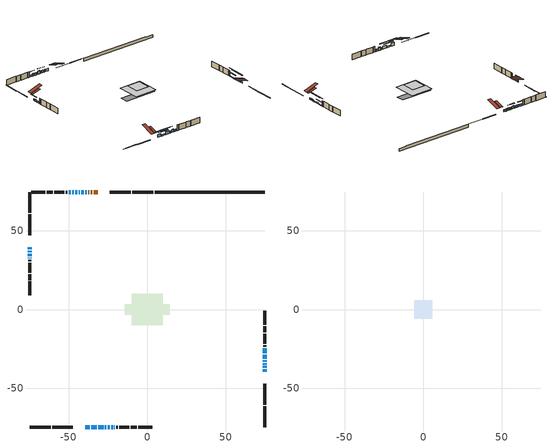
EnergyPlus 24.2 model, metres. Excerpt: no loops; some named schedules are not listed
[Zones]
conditioned space
 floor outside (Floor1 construction): -2.73,-2.73 -2.73,2.73 2.73,2.73 2.73,-2.73 z0.15
 floor adiabatic (AdiabaticFloorConstruction): -9.94,-9.94 -9.94,9.94 9.94,9.94 9.94,-9.94 z2.59
 floor foundation (Slab1 construction): -14.25,-3.28 -14.25,3.28 14.25,3.28 14.25,-3.28 z-2.47
 wall outside (RimJoist1 construction): 3.71,74.74 -9.63,74.74 / -74.74,-74.74 -61.41,-74.74 / -74.74,74.74 -74.74,61.41 / 74.74,-74.74 74.74,-61.41 z0.15:0.45
 wall outside (RimJoist2 construction): -10.55,74.74 -23.7,74.74 / -60.48,-74.74 -47.33,-74.74 / -74.74,60.48 -74.74,47.33 / 74.74,-60.48 74.74,-47.33 z0.15:0.45
 wall outside (AdiabaticWallConstruction 1): -31.46,74.74 -34.15,74.74 / -35.08,74.74 -35.91,74.74 / -36.84,74.74 -37.67,74.74 z0.15:2.18
 wall outside (AdiabaticWallConstruction): 74.74,-39.58 74.74,-37.98 / -74.74,35.48 -74.74,33.89 / -20.84,-74.74 -20.52,-74.74 / -74.74,32.96 -74.74,32.64 z0.15:1.37; -38.6,74.74 -39.51,74.74 / -44.56,74.74 -45.68,74.74 z0.15:1.93; -39.58,-74.74 -36.68,-74.74 z0.15:2.56; -35.75,-74.74 -32.25,-74.74 z0.15:1.17; -31.32,-74.74 -27.81,-74.74 z0.15:2.64; -74.74,39.58 -74.74,38.46 / -42.79,74.74 -43.63,74.74 / -46.61,74.74 -47.73,74.74 / -22.89,-74.74 -21.77,-74.74 / -74.74,37.53 -74.74,36.41 z0.15:1.75; 74.74,-37.06 74.74,-35.94 z0.15:1.57; 74.74,-35.01 74.74,-34.32 z0.15:1.32; -40.44,74.74 -41.86,74.74 / -25.27,-74.74 -23.82,-74.74 z0.15:2.54; -26.88,-74.74 -26.2,-74.74 z0.15:1.42; 74.74,-33.39 74.74,-32.2 z0.15:0.66; 74.74,-31.27 74.74,-28.83 z0.15:0.99; 74.74,-27.9 74.74,-24.5 z0.15:0.68; -48.66,74.74 -50.08,74.74 z0.15:1.73
 wall outside (Wall1 construction): -51.01,74.74 -51.96,74.74 / -19.6,-74.74 -18.64,-74.74 / -74.74,31.71 -74.74,30.76 / 74.74,-23.57 74.74,-22.61 z0.15:5.03
 wall outside (Wall2 construction): -52.89,74.74 -59.31,74.74 / -17.71,-74.74 -11.3,-74.74 / -74.74,29.83 -74.74,23.42 / 74.74,-21.69 74.74,-15.27 z0.15:5.03
 wall outside (Wall3 construction): -60.24,74.74 -63.97,74.74 / -10.37,-74.74 -6.64,-74.74 / -74.74,22.49 -74.74,18.75 / 74.74,-14.34 74.74,-10.61 z0.15:5.03
 wall outside (Wall4 construction): -64.9,74.74 -73.81,74.74 / -5.71,-74.74 3.21,-74.74 / -74.74,17.82 -74.74,8.91 / 74.74,-9.68 74.74,-0.76 z0.15:5.03
 wall foundation (FoundationWall1 construction): 4.64,74.74,-2.47 4.64,74.74,0.15 67.73,74.74,0.15 67.73,74.74,-0.23 74.74,74.74,-0.23 74.74,74.74,-2.47
 window (WindowConstruction 17): 74.74,-39.58 74.74,-37.98 z0.15:1.37
 window (WindowConstruction 2): -38.6,74.74 -39.51,74.74 z0.15:1.93
 window (WindowConstruction 3): -39.58,-74.74 -36.68,-74.74 z0.15:2.56
 window (WindowConstruction 4): -35.75,-74.74 -32.25,-74.74 z0.15:1.16
 window (WindowConstruction 5): -31.32,-74.74 -27.81,-74.74 z0.15:2.64
 window (WindowConstruction 6): -74.74,39.58 -74.74,38.46 z0.15:1.75
 window (WindowConstruction 7): 74.74,-37.06 74.74,-35.94 z0.15:1.57
 window (WindowConstruction 8): 74.74,-35.01 74.74,-34.32 z0.15:1.32
 window (WindowConstruction 9): -40.44,74.74 -41.86,74.74 z0.15:2.54
 window (WindowConstruction 10): -42.79,74.74 -43.63,74.74 z0.15:1.75
 window (WindowConstruction 11): -44.56,74.74 -45.68,74.74 z0.15:1.93
 window (WindowConstruction 12): -46.61,74.74 -47.73,74.74 z0.15:1.75
 window (WindowConstruction 13): -26.88,-74.74 -26.2,-74.74 z0.15:1.42
 window (WindowConstruction 14): -25.27,-74.74 -23.82,-74.74 z0.15:2.54
 window (WindowConstruction 15): -22.89,-74.74 -21.77,-74.74 z0.15:1.75
 window (WindowConstruction 16): -74.74,37.53 -74.74,36.41 z0.15:1.75
 window (WindowConstruction 21): 74.74,-33.39 74.74,-32.2 z0.15:0.66
 window (WindowConstruction 22): 74.74,-31.27 74.74,-28.83 z0.15:0.99
 window (WindowConstruction 18): -74.74,35.48 -74.74,33.89 z0.15:1.37
 window (WindowConstruction 19): -20.84,-74.74 -20.53,-74.74 z0.15:1.37
 window (WindowConstruction 20): -74.74,32.96 -74.74,32.64 z0.15:1.37
 window (WindowConstruction): 74.74,-27.9 74.74,-24.5 z0.15:0.68
 window (WindowConstruction 1): -48.66,74.74 -50.08,74.74 z0.15:1.73
 door (Door): -31.46,74.74 -34.15,74.74 z0.15:2.18
 door (Door 1): -35.08,74.74 -35.91,74.74 z0.15:2.18
 door (Door 2): -36.84,74.74 -37.67,74.74 z0.15:2.18
 ceiling adiabatic (AdiabaticFloorConstruction): 9.94,-9.94 9.94,9.94 -9.94,9.94 -9.94,-9.94 z2.59
 roof outside (Roof2 construction): -30.53,74.74,5.03 -30.53,67.28,7.51 -28.56,67.28,7.51 -28.56,74.74,5.03; -40.5,-74.74,5.03 -40.5,-67.28,7.51 -42.47,-67.28,7.51 -42.47,-74.74,5.03; -74.74,40.5,5.03 -67.28,40.5,7.51 -67.28,42.47,7.51 -74.74,42.47,5.03; 74.74,-40.5,5.03 67.28,-40.5,7.51 67.28,-42.47,7.51 74.74,-42.47,5.03
attic - vented
 floor to conditioned space (Floor2 construction Reversed): -5.85,-5.85 -5.85,5.85 5.85,5.85 5.85,-5.85 z5.03
 roof outside (Roof1 construction): -27.63,74.74,5.03 -27.63,63.34,8.83 -24.63,63.34,8.83 -24.63,74.74,5.03; -43.4,-74.74,5.03 -43.4,-63.34,8.83 -46.4,-63.34,8.83 -46.4,-74.74,5.03; -74.74,43.4,5.03 -63.34,43.4,8.83 -63.34,46.4,8.83 -74.74,46.4,5.03; 74.74,-43.4,5.03 63.34,-43.4,8.83 63.34,-46.4,8.83 74.74,-46.4,5.03
shading: -42.42,74.74 -35.69,74.74 -35.69,75.15 -42.42,75.15 z4.84; -33.77,-74.74 -42.49,-74.74 -42.49,-75.15 -33.77,-75.15 z5.47; -29.33,-74.74 -38.66,-74.74 -38.66,-75.15 -29.33,-75.15 z4.08; -24.9,-74.74 -34.23,-74.74 -34.23,-75.15 -24.9,-75.15 z5.55; -74.74,35.55 -74.74,42.49 -75.15,42.49 -75.15,35.55 z4.66; 74.74,-35.74 74.74,-37.26 75.15,-37.26 75.15,-35.74 z1.77; 74.74,-34.12 74.74,-35.21 75.15,-35.21 75.15,-34.12 z1.52; -42.07,74.74 -40.24,74.74 -40.24,75.15 -42.07,75.15 z2.74; -43.83,74.74 -42.59,74.74 -42.59,75.15 -43.83,75.15 z1.95; -45.88,74.74 -44.36,74.74 -44.36,75.15 -45.88,75.15 z2.13; -47.93,74.74 -46.41,74.74 -46.41,75.15 -47.93,75.15 z1.95; -26,-74.74 -27.08,-74.74 -27.08,-75.15 -26,-75.15 z1.62; -23.62,-74.74 -25.47,-74.74 -25.47,-75.15 -23.62,-75.15 z2.74; -21.57,-74.74 -23.09,-74.74 -23.09,-75.15 -21.57,-75.15 z1.95; -74.74,36.21 -74.74,37.73 -75.15,37.73 -75.15,36.21 z1.95; 74.74,-25.93 74.74,-39.66 75.15,-39.66 75.15,-25.93 z6.93; 74.74,-22.56 74.74,-37.54 75.15,-37.54 75.15,-22.56 z7.26; 74.74,-21.59 74.74,-30.81 75.15,-30.81 75.15,-21.59 z3.59; -52.99,74.74 -45.75,74.74 -45.75,75.15 -52.99,75.15 z4.64
[Building]
Building 1: Terrain=Suburbs
[Site:Location]
Erieau AUT_ON: Latitude {deg}=42.25; Longitude {deg}=-81.9; Time Zone {hr}=-5; Elevation {m}=178; Keep Site Location Information=Yes
[Site:GroundTemperature:Shallow]
5.2292, 3.30147, 3.1471, 4.0619, 7.73432, 11.3896, 14.5586, 16.5661, 16.7366, 15.1039, 12.0157, 8.47254
[Site:WaterMainsTemperature]
Calculation Method=Schedule; Temperature Schedule=mains temperature schedule
[Material] Roughness=Rough; Thermal Absorptance=0.9
Name | Thickness {m} | Conductivity {W/m-K} | Density {kg/m3} | Specific Heat {J/kg-K} | Solar Absorptance | Visible Absorptance
asphalt or fiberglass shingles | 0.00635 | 0.162714 | 1121.4 | 1465.45 | 0.4 | 0.4
ceiling loosefill ins | 0.254 | 0.0480833 | 16.02 | 1046.75 | 0.7 | 0.7
ceiling stud and cavity | 0.1397 | 0.125732 | 65.682 | 1177.47 | 0.7 | 0.7
concrete 4.0 in. | 0.1016 | 1.803125 | 2242.8 | 837.4 | 0.7 | 0.7
concrete 8.0 in. | 0.2032 | 1.803125 | 2242.8 | 837.4 | 0.7 | 0.7
door material | 0.04445 | 0.053851 | 512.64 | 1214.23 | 0.7 | 0.7
door material 1 | 0.04445 | 0.188738 | 512.64 | 1214.23 | 0.7 | 0.7
exterior vertical ins | 0.0463172 | 0.029427 | 32.04 | 1214.23 | 0.7 | 0.7
floor covering | 0.0127 | 0.0433444 | 54.468 | 1339.84 | 0.6 | 0.6
floor rigid ins; rim joist rigid ins; roof rigid ins; wall rigid ins | 0.051816 | 0.029427 | 32.04 | 1214.23 | 0.7 | 0.7
floor rigid ins 1; wall rigid ins 1 | 0.512978 | 0.029427 | 32.04 | 1214.23 | 0.7 | 0.7
floor stud and cavity | 0.1397 | 0.116639 | 92.3553 | 1139.71 | 0.7 | 0.7
floor stud and cavity 1 | 0.1397 | 1.75129 | 37.0049 | 1207.88 | 0.7 | 0.7
furniture material conditioned space 1 | 0.1524 | 0.115458 | 640.8 | 1214.23 | 0.6 | 0.6
gypsum board | 0.0127 | 0.160291 | 801 | 837.4 | 0.6 | 0.6
gypsum board 1 | 0.0127 | 0.160291 | 801 | 837.4 | 0.7 | 0.7
osb sheathing 0.5 in. | 0.0127 | 0.115458 | 512.64 | 1214.23 | 0.7 | 0.7
osb sheathing 0.75 in. | 0.01905 | 0.115458 | 512.64 | 1214.23 | 0.7 | 0.7
osb sheathing 2.0 in. | 0.0508 | 0.115458 | 512.64 | 1214.23 | 0.7 | 0.7
rim joist stud and cavity | 0.0508 | 0.0404867 | 125.044 | 1163.47 | 0.6 | 0.6
rim joist stud and cavity 1 | 0.0508 | 0.305033 | 125.044 | 1163.47 | 0.6 | 0.6
roof stud and cavity | 0.2032 | 0.211827 | 78.34581 | 1123.46 | 0.7 | 0.7
slab rigid ins | 0.00176226 | 0.029427 | 32.04 | 1214.23 | 0.7 | 0.7
wall stud and cavity | 0.1397 | 0.0817079 | 139.0536 | 1170.24 | 0.7 | 0.7
wall stud and cavity 1 | 0.1397 | 0.0803833 | 139.0536 | 1170.24 | 0.7 | 0.7
wall stud and cavity 2 | 0.1397 | 0.258437 | 139.0536 | 1170.24 | 0.7 | 0.7
wall stud and cavity 3 | 0.1397 | 0.080875 | 139.0536 | 1170.24 | 0.7 | 0.7
wall stud and cavity 4 | 0.0889 | 0.380278 | 52.3479 | 1209.89 | 0.7 | 0.7
wall stud and cavity 5 | 0.0889 | 0.391764 | 83.0341 | 1211.67 | 0.7 | 0.7
wood siding | 0.0254 | 0.102417 | 544.68 | 1172.36 | 0.4 | 0.4
wood siding 1; wood siding 2; wood siding 3 | 0.0254 | 0.102417 | 544.68 | 1172.36 | 0.7 | 0.7
[WindowMaterial:SimpleGlazingSystem]
Name | U-Factor {W/m2-K} | Solar Heat Gain Coefficient
WindowMaterial | 2.97357 | 0.62
WindowMaterial 1 | 2.90259 | 0.68
WindowMaterial 10 | 2.93212 | 0.66
WindowMaterial 11 | 2.909975 | 0.68
WindowMaterial 12 | 2.95597 | 0.63
WindowMaterial 13 | 2.8884 | 0.7
WindowMaterial 14 | 2.97754 | 0.62
WindowMaterial 15 | 3.00253 | 0.58
WindowMaterial 16 | 2.98776 | 0.6
WindowMaterial 17 | 2.94177 | 0.65
WindowMaterial 2 | 3.06271 | 0.54
WindowMaterial 3 | 2.864551 | 0.72
WindowMaterial 4 | 2.90089 | 0.69
WindowMaterial 5 | 2.85944 | 0.72
WindowMaterial 6 | 2.91338 | 0.67
WindowMaterial 7 | 2.91792 | 0.67
WindowMaterial 8 | 2.95937 | 0.63
WindowMaterial 9 | 2.88953 | 0.69
[Construction]
AdiabaticFloorConstruction: floor stud and cavity 1, floor rigid ins 1, osb sheathing 0.75 in., floor covering
AdiabaticWallConstruction: wood siding 2, wall rigid ins 1, wall stud and cavity 4, gypsum board
AdiabaticWallConstruction 1: wood siding 3, wall rigid ins 1, wall stud and cavity 4, gypsum board
Door; Door 2: door material
Door 1: door material 1
Floor1 construction: floor stud and cavity, floor rigid ins, osb sheathing 0.75 in., floor covering
Floor2 construction Reversed: gypsum board, ceiling stud and cavity, ceiling loosefill ins
FoundationWall1 construction: concrete 8.0 in., gypsum board 1
furniture construction conditioned space 1: furniture material conditioned space 1
PartitionWallConstruction: gypsum board, wall stud and cavity 5, gypsum board
RimJoist1 construction: wood siding 1, rim joist rigid ins, osb sheathing 2.0 in., rim joist stud and cavity
RimJoist2 construction: wood siding 1, rim joist rigid ins, osb sheathing 2.0 in., rim joist stud and cavity 1
Roof1 construction: asphalt or fiberglass shingles
Roof2 construction: asphalt or fiberglass shingles, roof rigid ins, osb sheathing 0.75 in., roof stud and cavity, gypsum board
Slab1 construction: slab rigid ins, concrete 4.0 in.
Wall1 construction: wood siding, osb sheathing 0.5 in., wall stud and cavity, gypsum board
Wall2 construction: wood siding, osb sheathing 0.5 in., wall stud and cavity 1, gypsum board
Wall3 construction: wood siding, wall rigid ins, osb sheathing 0.5 in., wall stud and cavity 2, gypsum board
Wall4 construction: wood siding, osb sheathing 0.5 in., wall stud and cavity 3, gypsum board
WindowConstruction: WindowMaterial
WindowConstruction 1: WindowMaterial 1
WindowConstruction 10: WindowMaterial 10
WindowConstruction 11: WindowMaterial 11
WindowConstruction 12; WindowConstruction 15; WindowConstruction 16; WindowConstruction 6: WindowMaterial 6
WindowConstruction 13: WindowMaterial 12
WindowConstruction 14: WindowMaterial 13
WindowConstruction 17; WindowConstruction 18: WindowMaterial 14
WindowConstruction 19; WindowConstruction 20: WindowMaterial 15
WindowConstruction 2: WindowMaterial 2
WindowConstruction 21: WindowMaterial 16
WindowConstruction 22: WindowMaterial 17
WindowConstruction 3: WindowMaterial 3
WindowConstruction 4: WindowMaterial 4
WindowConstruction 5: WindowMaterial 5
WindowConstruction 7: WindowMaterial 7
WindowConstruction 8: WindowMaterial 8
WindowConstruction 9: WindowMaterial 9
[Zone] Multiplier=1; Part of Total Floor Area=Yes
Name | Volume {m3}
attic - vented | 84.5049
conditioned space | 1782.8
[Space]
Name | Zone | Volume {m3}
attic - vented 1 | attic - vented | 84.5049
conditioned space 1 | conditioned space | 1782.8
[ZoneInfiltration:EffectiveLeakageArea]
infil attic - vented 1: Zone or Space=attic - vented 1; Schedule=Always On Discrete; Effective Air Leakage Area {cm2}=6575.52; Stack Coefficient=0.000264245; Wind Coefficient=1.09831e-05
[ZoneMixing]
whole house fan mix: Zone or Space=attic - vented; Schedule=Always On Continuous; Design Flow Rate Calculation Method=Flow/Zone; Design Flow Rate {m3/s}=0; Source Zone or Space=conditioned space
[SurfaceProperty:ExposedFoundationPerimeter]
Slab1: Exposed Perimeter Calculation Method=TotalExposedPerimeter; Total Exposed Perimeter {m}=70.103
[InternalMass] Zone or ZoneList=conditioned space; Space or SpaceList=conditioned space 1
Name | Construction | Surface Area {m2}
furniture mass conditioned space 1 | furniture construction conditioned space 1 | 244.78
partition wall mass | PartitionWallConstruction | 611.95
[Lights]
interior lighting: Zone or ZoneList or Space or SpaceList=conditioned space 1; Schedule=interior lighting schedule; Design Level Calculation Method=LightingLevel; Lighting Level {W}=343.2; Return Air Fraction=0; Fraction Radiant=0.6; Fraction Visible=0.2; Fraction Replaceable=1
[People]
occupants: Zone or ZoneList or Space or SpaceList=conditioned space 1; Number of People Schedule=occupants schedule; Number of People Calculation Method=People; Number of People=3; Fraction Radiant=0.314171; Sensible Heat Fraction=0.56303; Activity Level Schedule=occupants activity schedule; Carbon Dioxide Generation Rate {m3/s-W}=0; Enable ASHRAE 55 Comfort Warnings=No; Mean Radiant Temperature Calculation Type=EnclosureAveraged
[ElectricEquipment] Zone or ZoneList or Space or SpaceList=conditioned space 1; Design Level Calculation Method=EquipmentLevel
Name | Schedule | Design Level {W} | Fraction Latent | Fraction Radiant | Fraction Lost
clothes dryer | clothes dryer schedule | 140.772 | 0.015 | 0.081 | 0.85
clothes washer | clothes washer schedule | 32.1985 | 0.03 | 0.162 | 0.7
cooking range | cooking range schedule | 215.147 | 0.08 | 0.432 | 0.2
dishwasher | dishwasher schedule | 66.8632 | 0.3 | 0.18 | 0.4
fridge | fridge schedule | 72.9452 | 0 | 0.6 | 0
mech vent bath fan 0 | mech vent bath fan 0 schedule | 50.2 | 0 | 0 | 1
mech vent bath fan 1 | mech vent bath fan 1 schedule | 50.2 | 0 | 0 | 1
mech vent house fan | mech vent house fan schedule | 0 | 0 | 0 | 1
mech vent house fan cfis | mech vent house fan cfis schedule | 0 | 0 | 0 | 0
mech vent range fan 0 | mech vent range fan 0 schedule | 57 | 0 | 0 | 1
misc plug loads | misc plug loads schedule | 494.7 | 0.045 | 0.513 | 0.1
whole house fan | Always On Discrete | 0 | 0 | 0 | 1
[OtherEquipment] Zone or ZoneList or Space or SpaceList=conditioned space 1; Design Level Calculation Method=EquipmentLevel
Name | Fuel Type | Schedule | Design Level {W} | Fraction Latent | Fraction Radiant | Fraction Lost
clothes dryer 1 | Electricity | clothes dryer schedule | 0 | 0.015 | 0.081 | 0.85
cooking range 1 | Electricity | cooking range schedule | 0 | 0.08 | 0.432 | 0.2
general water use latent | None | general water use schedule | 62.594 | 1 | 0 | 0
general water use sensible | None | general water use schedule | -61.6891 | 0 | 0.6 | 0
mech vent house fan latent load | None | Always On Discrete | 0 | 1 | 0 | 0
mech vent house fan sensible load | None | Always On Discrete | 0 | 0 | 0 | 0
water heater energy adjustment1; water heater energy adjustment2 | NaturalGas | Always On Discrete | 0.01 | 0 | 0 | 1
[ZoneInfiltration:DesignFlowRate] Zone or ZoneList or Space or SpaceList=conditioned space 1; Schedule=Always On Discrete; Design Flow Rate Calculation Method=Flow/Zone; Design Flow Rate {m3/s}=0
infil flow; natural vent flow; whole house fan flow
[Foundation:Kiva]
Foundation Kiva 1: Initial Indoor Air Temperature {C}=18; Wall Height Above Grade {m}=0.149992; Wall Depth Below Slab {m}=0.2032; Custom Block Material Name 1=exterior vertical ins; Custom Block Depth 1 {m}=2.62; Custom Block X Position 1 {m}=0.2159; Custom Block Z Position 1 {m}=0
[Foundation:Kiva:Settings]
Soil Conductivity {W/m-K}=0.849921; Soil Density {kg/m3}=1842.3; Soil Specific Heat {J/kg-K}=418.7; Ground Solar Absorptivity=0.9; Ground Thermal Absorptivity=0.9; Ground Surface Roughness {m}=0.03; Far-Field Width {m}=40; Deep-Ground Boundary Condition=ZeroFlux; Deep-Ground Depth {m}=40; Minimum Cell Dimension {m}=0.2; Maximum Cell Growth Coefficient=3; Simulation Timestep=Timestep
[Exterior:Lights]
exterior lighting: Schedule=exterior lighting schedule; Design Level {W}=75.6
[Schedule:Constant]
Name | Hourly Value
Always On Continuous; mech vent house fan schedule; mech vent house fan cfis schedule; Always On Discrete | 1
occupants activity schedule | 117.228
fridge schedule | 0
[Schedule:Week:Daily]
interior lighting schedule Week Rule - Jan1-Jan27: interior lighting schedule day, interior lighting schedule day, interior lighting schedule day, interior lighting schedule day, interior lighting schedule day, interior lighting schedule day, interior lighting schedule day, interior lighting schedule default day, interior lighting schedule default day, interior lighting schedule default day, interior lighting schedule default day, interior lighting schedule default day
interior lighting schedule Week Rule - Jan28-Feb3: interior lighting schedule day, interior lighting schedule day, interior lighting schedule day, interior lighting schedule day, interior lighting schedule day 1, interior lighting schedule day 1, interior lighting schedule day 1, interior lighting schedule default day, interior lighting schedule default day, interior lighting schedule default day, interior lighting schedule default day, interior lighting schedule default day
interior lighting schedule Week Rule - Feb4-Feb24: interior lighting schedule day 1, interior lighting schedule day 1, interior lighting schedule day 1, interior lighting schedule day 1, interior lighting schedule day 1, interior lighting schedule day 1, interior lighting schedule day 1, interior lighting schedule default day, interior lighting schedule default day, interior lighting schedule default day, interior lighting schedule default day, interior lighting schedule default day
interior lighting schedule Week Rule - Feb25-Mar3: interior lighting schedule day 1, interior lighting schedule day 1, interior lighting schedule day 1, interior lighting schedule day 1, interior lighting schedule day 2, interior lighting schedule day 2, interior lighting schedule day 2, interior lighting schedule default day, interior lighting schedule default day, interior lighting schedule default day, interior lighting schedule default day, interior lighting schedule default day
interior lighting schedule Week Rule - Mar4-Mar31: interior lighting schedule day 2, interior lighting schedule day 2, interior lighting schedule day 2, interior lighting schedule day 2, interior lighting schedule day 2, interior lighting schedule day 2, interior lighting schedule day 2, interior lighting schedule default day, interior lighting schedule default day, interior lighting schedule default day, interior lighting schedule default day, interior lighting schedule default day
interior lighting schedule Week Rule - Apr1-Apr28: interior lighting schedule day 3, interior lighting schedule day 3, interior lighting schedule day 3, interior lighting schedule day 3, interior lighting schedule day 3, interior lighting schedule day 3, interior lighting schedule day 3, interior lighting schedule default day, interior lighting schedule default day, interior lighting schedule default day, interior lighting schedule default day, interior lighting schedule default day
interior lighting schedule Week Rule - Apr29-May5: interior lighting schedule day 3, interior lighting schedule day 3, interior lighting schedule day 4, interior lighting schedule day 4, interior lighting schedule day 4, interior lighting schedule day 4, interior lighting schedule day 4, interior lighting schedule default day, interior lighting schedule default day, interior lighting schedule default day, interior lighting schedule default day, interior lighting schedule default day
interior lighting schedule Week Rule - May6-May26: interior lighting schedule day 4, interior lighting schedule day 4, interior lighting schedule day 4, interior lighting schedule day 4, interior lighting schedule day 4, interior lighting schedule day 4, interior lighting schedule day 4, interior lighting schedule default day, interior lighting schedule default day, interior lighting schedule default day, interior lighting schedule default day, interior lighting schedule default day
interior lighting schedule Week Rule - May27-Jun2: interior lighting schedule day 4, interior lighting schedule day 4, interior lighting schedule day 4, interior lighting schedule day 4, interior lighting schedule day 4, interior lighting schedule day 5, interior lighting schedule day 5, interior lighting schedule default day, interior lighting schedule default day, interior lighting schedule default day, interior lighting schedule default day, interior lighting schedule default day
interior lighting schedule Week Rule - Jun3-Jun30: interior lighting schedule day 5, interior lighting schedule day 5, interior lighting schedule day 5, interior lighting schedule day 5, interior lighting schedule day 5, interior lighting schedule day 5, interior lighting schedule day 5, interior lighting schedule default day, interior lighting schedule default day, interior lighting schedule default day, interior lighting schedule default day, interior lighting schedule default day
interior lighting schedule Week Rule - Jul1-Jul28: interior lighting schedule day 6, interior lighting schedule day 6, interior lighting schedule day 6, interior lighting schedule day 6, interior lighting schedule day 6, interior lighting schedule day 6, interior lighting schedule day 6, interior lighting schedule default day, interior lighting schedule default day, interior lighting schedule default day, interior lighting schedule default day, interior lighting schedule default day
interior lighting schedule Week Rule - Jul29-Aug4: interior lighting schedule day 6, interior lighting schedule day 6, interior lighting schedule day 6, interior lighting schedule day 7, interior lighting schedule day 7, interior lighting schedule day 7, interior lighting schedule day 7, interior lighting schedule default day, interior lighting schedule default day, interior lighting schedule default day, interior lighting schedule default day, interior lighting schedule default day
interior lighting schedule Week Rule - Aug5-Aug25: interior lighting schedule day 7, interior lighting schedule day 7, interior lighting schedule day 7, interior lighting schedule day 7, interior lighting schedule day 7, interior lighting schedule day 7, interior lighting schedule day 7, interior lighting schedule default day, interior lighting schedule default day, interior lighting schedule default day, interior lighting schedule default day, interior lighting schedule default day
interior lighting schedule Week Rule - Aug26-Sep1: interior lighting schedule day 7, interior lighting schedule day 7, interior lighting schedule day 7, interior lighting schedule day 7, interior lighting schedule day 7, interior lighting schedule day 7, interior lighting schedule day 8, interior lighting schedule default day, interior lighting schedule default day, interior lighting schedule default day, interior lighting schedule default day, interior lighting schedule default day
interior lighting schedule Week Rule - Sep2-Sep29: interior lighting schedule day 8, interior lighting schedule day 8, interior lighting schedule day 8, interior lighting schedule day 8, interior lighting schedule day 8, interior lighting schedule day 8, interior lighting schedule day 8, interior lighting schedule default day, interior lighting schedule default day, interior lighting schedule default day, interior lighting schedule default day, interior lighting schedule default day
interior lighting schedule Week Rule - Sep30-Oct6: interior lighting schedule day 8, interior lighting schedule day 9, interior lighting schedule day 9, interior lighting schedule day 9, interior lighting schedule day 9, interior lighting schedule day 9, interior lighting schedule day 9, interior lighting schedule default day, interior lighting schedule default day, interior lighting schedule default day, interior lighting schedule default day, interior lighting schedule default day
interior lighting schedule Week Rule - Oct7-Oct27: interior lighting schedule day 9, interior lighting schedule day 9, interior lighting schedule day 9, interior lighting schedule day 9, interior lighting schedule day 9, interior lighting schedule day 9, interior lighting schedule day 9, interior lighting schedule default day, interior lighting schedule default day, interior lighting schedule default day, interior lighting schedule default day, interior lighting schedule default day
interior lighting schedule Week Rule - Oct28-Nov3: interior lighting schedule day 9, interior lighting schedule day 9, interior lighting schedule day 9, interior lighting schedule day 9, interior lighting schedule day 10, interior lighting schedule day 10, interior lighting schedule day 10, interior lighting schedule default day, interior lighting schedule default day, interior lighting schedule default day, interior lighting schedule default day, interior lighting schedule default day
interior lighting schedule Week Rule - Nov4-Nov24: interior lighting schedule day 10, interior lighting schedule day 10, interior lighting schedule day 10, interior lighting schedule day 10, interior lighting schedule day 10, interior lighting schedule day 10, interior lighting schedule day 10, interior lighting schedule default day, interior lighting schedule default day, interior lighting schedule default day, interior lighting schedule default day, interior lighting schedule default day
interior lighting schedule Week Rule - Nov25-Dec1: interior lighting schedule day 10, interior lighting schedule day 10, interior lighting schedule day 10, interior lighting schedule day 10, interior lighting schedule day 10, interior lighting schedule day 10, interior lighting schedule day 11, interior lighting schedule default day, interior lighting schedule default day, interior lighting schedule default day, interior lighting schedule default day, interior lighting schedule default day
interior lighting schedule Week Rule - Dec2-Dec31: interior lighting schedule day 11, interior lighting schedule day 11, interior lighting schedule day 11, interior lighting schedule day 11, interior lighting schedule day 11, interior lighting schedule day 11, interior lighting schedule day 11, interior lighting schedule default day, interior lighting schedule default day, interior lighting schedule default day, interior lighting schedule default day, interior lighting schedule default day
occupants schedule Week Rule - Jan1-Dec31: occupants schedule day, occupants schedule day, occupants schedule day, occupants schedule day, occupants schedule day, occupants schedule day, occupants schedule day, occupants schedule default day, occupants schedule default day, occupants schedule default day, occupants schedule default day, occupants schedule default day
clothes dryer schedule Week Rule - Jan1-Dec31: clothes dryer schedule day, clothes dryer schedule day, clothes dryer schedule day, clothes dryer schedule day, clothes dryer schedule day, clothes dryer schedule day, clothes dryer schedule day, clothes dryer schedule default day, clothes dryer schedule default day, clothes dryer schedule default day, clothes dryer schedule default day, clothes dryer schedule default day
clothes washer schedule Week Rule - Jan1-Dec31: clothes washer schedule day, clothes washer schedule day, clothes washer schedule day, clothes washer schedule day, clothes washer schedule day, clothes washer schedule day, clothes washer schedule day, clothes washer schedule default day, clothes washer schedule default day, clothes washer schedule default day, clothes washer schedule default day, clothes washer schedule default day
cooking range schedule Week Rule - Jan1-Dec31: cooking range schedule day, cooking range schedule day, cooking range schedule day, cooking range schedule day, cooking range schedule day, cooking range schedule day, cooking range schedule day, cooking range schedule default day, cooking range schedule default day, cooking range schedule default day, cooking range schedule default day, cooking range schedule default day
dishwasher schedule Week Rule - Jan1-Dec31: dishwasher schedule day, dishwasher schedule day, dishwasher schedule day, dishwasher schedule day, dishwasher schedule day, dishwasher schedule day, dishwasher schedule day, dishwasher schedule default day, dishwasher schedule default day, dishwasher schedule default day, dishwasher schedule default day, dishwasher schedule default day
mech vent bath fan 0 schedule Week Rule - Jan1-Dec31: mech vent bath fan 0 schedule day, mech vent bath fan 0 schedule day, mech vent bath fan 0 schedule day, mech vent bath fan 0 schedule day, mech vent bath fan 0 schedule day, mech vent bath fan 0 schedule day, mech vent bath fan 0 schedule day, mech vent bath fan 0 schedule default day, mech vent bath fan 0 schedule default day, mech vent bath fan 0 schedule default day, mech vent bath fan 0 schedule default day, mech vent bath fan 0 schedule default day
mech vent bath fan 1 schedule Week Rule - Jan1-Dec31: mech vent bath fan 1 schedule day, mech vent bath fan 1 schedule day, mech vent bath fan 1 schedule day, mech vent bath fan 1 schedule day, mech vent bath fan 1 schedule day, mech vent bath fan 1 schedule day, mech vent bath fan 1 schedule day, mech vent bath fan 1 schedule default day, mech vent bath fan 1 schedule default day, mech vent bath fan 1 schedule default day, mech vent bath fan 1 schedule default day, mech vent bath fan 1 schedule default day
mech vent range fan 0 schedule Week Rule - Jan1-Dec31: mech vent range fan 0 schedule day, mech vent range fan 0 schedule day, mech vent range fan 0 schedule day, mech vent range fan 0 schedule day, mech vent range fan 0 schedule day, mech vent range fan 0 schedule day, mech vent range fan 0 schedule day, mech vent range fan 0 schedule default day, mech vent range fan 0 schedule default day, mech vent range fan 0 schedule default day, mech vent range fan 0 schedule default day, mech vent range fan 0 schedule default day
misc plug loads schedule Week Rule - Jan1-Dec31: misc plug loads schedule day, misc plug loads schedule day, misc plug loads schedule day, misc plug loads schedule day, misc plug loads schedule day, misc plug loads schedule day, misc plug loads schedule day, misc plug loads schedule default day, misc plug loads schedule default day, misc plug loads schedule default day, misc plug loads schedule default day, misc plug loads schedule default day
general water use schedule Week Rule - Jan1-Dec31: general water use schedule day, general water use schedule day, general water use schedule day, general water use schedule day, general water use schedule day, general water use schedule day, general water use schedule day, general water use schedule default day, general water use schedule default day, general water use schedule default day, general water use schedule default day, general water use schedule default day
exterior lighting schedule Week Rule - Jan1-Jan27: exterior lighting schedule day, exterior lighting schedule day, exterior lighting schedule day, exterior lighting schedule day, exterior lighting schedule day, exterior lighting schedule day, exterior lighting schedule day, exterior lighting schedule default day, exterior lighting schedule default day, exterior lighting schedule default day, exterior lighting schedule default day, exterior lighting schedule default day
exterior lighting schedule Week Rule - Jan28-Feb3: exterior lighting schedule day, exterior lighting schedule day, exterior lighting schedule day, exterior lighting schedule day, exterior lighting schedule day 1, exterior lighting schedule day 1, exterior lighting schedule day 1, exterior lighting schedule default day, exterior lighting schedule default day, exterior lighting schedule default day, exterior lighting schedule default day, exterior lighting schedule default day
exterior lighting schedule Week Rule - Feb4-Feb24: exterior lighting schedule day 1, exterior lighting schedule day 1, exterior lighting schedule day 1, exterior lighting schedule day 1, exterior lighting schedule day 1, exterior lighting schedule day 1, exterior lighting schedule day 1, exterior lighting schedule default day, exterior lighting schedule default day, exterior lighting schedule default day, exterior lighting schedule default day, exterior lighting schedule default day
exterior lighting schedule Week Rule - Feb25-Mar3: exterior lighting schedule day 1, exterior lighting schedule day 1, exterior lighting schedule day 1, exterior lighting schedule day 1, exterior lighting schedule day 2, exterior lighting schedule day 2, exterior lighting schedule day 2, exterior lighting schedule default day, exterior lighting schedule default day, exterior lighting schedule default day, exterior lighting schedule default day, exterior lighting schedule default day
[Schedule:Year]
interior lighting schedule: interior lighting schedule Week Rule - Jan1-Jan27, 1, 1, 1, 27, interior lighting schedule Week Rule - Jan28-Feb3, 1, 28, 2, 3, interior lighting schedule Week Rule - Feb4-Feb24, 2, 4, 2, 24, interior lighting schedule Week Rule - Feb25-Mar3, 2, 25, 3, 3, interior lighting schedule Week Rule - Mar4-Mar31, 3, 4, 3, 31, interior lighting schedule Week Rule - Apr1-Apr28, 4, 1, 4, 28, interior lighting schedule Week Rule - Apr29-May5, 4, 29, 5, 5, interior lighting schedule Week Rule - May6-May26, 5, 6, 5, 26, interior lighting schedule Week Rule - May27-Jun2, 5, 27, 6, 2, interior lighting schedule Week Rule - Jun3-Jun30, 6, 3, 6, 30, interior lighting schedule Week Rule - Jul1-Jul28, 7, 1, 7, 28, interior lighting schedule Week Rule - Jul29-Aug4, 7, 29, 8, 4, interior lighting schedule Week Rule - Aug5-Aug25, 8, 5, 8, 25, interior lighting schedule Week Rule - Aug26-Sep1, 8, 26, 9, 1, interior lighting schedule Week Rule - Sep2-Sep29, 9, 2, 9, 29, interior lighting schedule Week Rule - Sep30-Oct6, 9, 30, 10, 6, interior lighting schedule Week Rule - Oct7-Oct27, 10, 7, 10, 27, interior lighting schedule Week Rule - Oct28-Nov3, 10, 28, 11, 3, interior lighting schedule Week Rule - Nov4-Nov24, 11, 4, 11, 24, interior lighting schedule Week Rule - Nov25-Dec1, 11, 25, 12, 1, interior lighting schedule Week Rule - Dec2-Dec31, 12, 2, 12, 31
occupants schedule: occupants schedule Week Rule - Jan1-Dec31, 1, 1, 12, 31
clothes dryer schedule: clothes dryer schedule Week Rule - Jan1-Dec31, 1, 1, 12, 31
clothes washer schedule: clothes washer schedule Week Rule - Jan1-Dec31, 1, 1, 12, 31
cooking range schedule: cooking range schedule Week Rule - Jan1-Dec31, 1, 1, 12, 31
dishwasher schedule: dishwasher schedule Week Rule - Jan1-Dec31, 1, 1, 12, 31
mech vent bath fan 0 schedule: mech vent bath fan 0 schedule Week Rule - Jan1-Dec31, 1, 1, 12, 31
mech vent bath fan 1 schedule: mech vent bath fan 1 schedule Week Rule - Jan1-Dec31, 1, 1, 12, 31
mech vent range fan 0 schedule: mech vent range fan 0 schedule Week Rule - Jan1-Dec31, 1, 1, 12, 31
misc plug loads schedule: misc plug loads schedule Week Rule - Jan1-Dec31, 1, 1, 12, 31
general water use schedule: general water use schedule Week Rule - Jan1-Dec31, 1, 1, 12, 31
exterior lighting schedule: exterior lighting schedule Week Rule - Jan1-Jan27, 1, 1, 1, 27, exterior lighting schedule Week Rule - Jan28-Feb3, 1, 28, 2, 3, exterior lighting schedule Week Rule - Feb4-Feb24, 2, 4, 2, 24, exterior lighting schedule Week Rule - Feb25-Mar3, 2, 25, 3, 3, exterior lighting schedule Week Rule - Mar4-Mar31, 3, 4, 3, 31, exterior lighting schedule Week Rule - Apr1-Apr28, 4, 1, 4, 28, exterior lighting schedule Week Rule - Apr29-May5, 4, 29, 5, 5, exterior lighting schedule Week Rule - May6-May26, 5, 6, 5, 26, exterior lighting schedule Week Rule - May27-Jun2, 5, 27, 6, 2, exterior lighting schedule Week Rule - Jun3-Jun30, 6, 3, 6, 30, exterior lighting schedule Week Rule - Jul1-Jul28, 7, 1, 7, 28, exterior lighting schedule Week Rule - Jul29-Aug4, 7, 29, 8, 4, exterior lighting schedule Week Rule - Aug5-Aug25, 8, 5, 8, 25, exterior lighting schedule Week Rule - Aug26-Sep1, 8, 26, 9, 1, exterior lighting schedule Week Rule - Sep2-Sep29, 9, 2, 9, 29, exterior lighting schedule Week Rule - Sep30-Oct6, 9, 30, 10, 6, exterior lighting schedule Week Rule - Oct7-Oct27, 10, 7, 10, 27, exterior lighting schedule Week Rule - Oct28-Nov3, 10, 28, 11, 3, exterior lighting schedule Week Rule - Nov4-Nov24, 11, 4, 11, 24, exterior lighting schedule Week Rule - Nov25-Dec1, 11, 25, 12, 1, exterior lighting schedule Week Rule - Dec2-Dec31, 12, 2, 12, 31
[Schedule:Compact]
mains temperature schedule: Through: 01/01, For: AllDays, Until: 24:00, 8.89333, Through: 01/02, For: AllDays, Until: 24:00, 8.82722, Through: 01/03, For: AllDays, Until: 24:00, 8.76167, Through: 01/04, For: AllDays, Until: 24:00, 8.69778, Through: 01/05, For: AllDays, Until: 24:00, 8.635, Through: 01/06, For: AllDays, Until: 24:00, 8.57333, Through: 01/07, For: AllDays, Until: 24:00, 8.51333, Through: 01/08, For: AllDays, Until: 24:00, 8.455, Through: 01/09, For: AllDays, Until: 24:00, 8.39778, Through: 01/10, For: AllDays, Until: 24:00, 8.34167, Through: 01/11, For: AllDays, Until: 24:00, 8.28722, Through: 01/12, For: AllDays, Until: 24:00, 8.23444, Through: 01/13, For: AllDays, Until: 24:00, 8.18278, Through: 01/14, For: AllDays, Until: 24:00, 8.13222, Through: 01/15, For: AllDays, Until: 24:00, 8.08389, Through: 01/16, For: AllDays, Until: 24:00, 8.03667, Through: 01/17, For: AllDays, Until: 24:00, 7.99111, Through: 01/18, For: AllDays, Until: 24:00, 7.94667, Through: 01/19, For: AllDays, Until: 24:00, 7.90389, Through: 01/20, For: AllDays, Until: 24:00, 7.86278, Through: 01/21, For: AllDays, Until: 24:00, 7.82333, Through: 01/22, For: AllDays, Until: 24:00, 7.78556, Through: 01/23, For: AllDays, Until: 24:00, 7.74889, Through: 01/24, For: AllDays, Until: 24:00, 7.71444, Through: 01/25, For: AllDays, Until: 24:00, 7.68111, Through: 01/26, For: AllDays, Until: 24:00, 7.64944, Through: 01/27, For: AllDays, Until: 24:00, 7.61944, Through: 01/28, For: AllDays, Until: 24:00, 7.59111, Through: 01/29, For: AllDays, Until: 24:00, 7.56444, Through: 01/30, For: AllDays, Until: 24:00, 7.53944, Through: 01/31, For: AllDays, Until: 24:00, 7.51611, Through: 02/01, For: AllDays, Until: 24:00, 7.49444, Through: 02/02, For: AllDays, Until: 24:00, 7.47389, Through: 02/03, For: AllDays, Until: 24:00, 7.45556, Through: 02/04, For: AllDays, Until: 24:00, 7.43889, Through: 02/05, For: AllDays, Until: 24:00, 7.42389, Through: 02/06, For: AllDays, Until: 24:00, 7.41056, Through: 02/07, For: AllDays, Until: 24:00, 7.39889, Through: 02/08, For: AllDays, Until: 24:00, 7.38833, Through: 02/09, For: AllDays, Until: 24:00, 7.38, Through: 02/10, For: AllDays, Until: 24:00, 7.37389, Through: 02/11, For: AllDays, Until: 24:00, 7.36889, Through: 02/12, For: AllDays, Until: 24:00, 7.36556, Through: 02/13, For: AllDays, Until: 24:00, 7.36389, Through: 02/14, For: AllDays, Until: 24:00, 7.36389, Through: 02/15, For: AllDays, Until: 24:00, 7.36611, Through: 02/16, For: AllDays, Until: 24:00, 7.36944, Through: 02/17, For: AllDays, Until: 24:00, 7.375, Through: 02/18, For: AllDays, Until: 24:00, 7.38167, Through: 02/19, For: AllDays, Until: 24:00, 7.39056, Through: 02/20, For: AllDays, Until: 24:00, 7.40056, Through: 02/21, For: AllDays, Until: 24:00, 7.41278, Through: 02/22, For: AllDays, Until: 24:00, 7.42667, Through: 02/23, For: AllDays, Until: 24:00, 7.44222, Through: 02/24, For: AllDays, Until: 24:00, 7.45889, Through: 02/25, For: AllDays, Until: 24:00, 7.47778, Through: 02/26, For: AllDays, Until: 24:00, 7.49833, Through: 02/27, For: AllDays, Until: 24:00, 7.52056, Through: 02/28, For: AllDays, Until: 24:00, 7.54444, Through: 03/01, For: AllDays, Until: 24:00, 7.56944, Through: 03/02, For: AllDays, Until: 24:00, 7.59667, Through: 03/03, For: AllDays, Until: 24:00, 7.62556, Through: 03/04, For: AllDays, Until: 24:00, 7.65556, Through: 03/05, For: AllDays, Until: 24:00, 7.68778, Through: 03/06, For: AllDays, Until: 24:00, 7.72111, Through: 03/07, For: AllDays, Until: 24:00, 7.75611, Through: 03/08, For: AllDays, Until: 24:00, 7.79278, Through: 03/09, For: AllDays, Until: 24:00, 7.83111, Through: 03/10, For: AllDays, Until: 24:00, 7.87111, Through: 03/11, For: AllDays, Until: 24:00, 7.91222, Through: 03/12, For: AllDays, Until: 24:00, 7.95556, Through: 03/13, For: AllDays, Until: 24:00, 8, Through: 03/14, For: AllDays, Until: 24:00, 8.04556, Through: 03/15, For: AllDays, Until: 24:00, 8.09333, Through: 03/16, For: AllDays, Until: 24:00, 8.14222, Through: 03/17, For: AllDays, Until: 24:00, 8.19278, Through: 03/18, For: AllDays, Until: 24:00, 8.24444, Through: 03/19, For: AllDays, Until: 24:00, 8.29778, Through: 03/20, For: AllDays, Until: 24:00, 8.35278, Through: 03/21, For: AllDays, Until: 24:00, 8.40889, Through: 03/22, For: AllDays, Until: 24:00, 8.46611, Through: 03/23, For: AllDays, Until: 24:00, 8.52556, Through: 03/24, For: AllDays, Until: 24:00, 8.58556, Through: 03/25, For: AllDays, Until: 24:00, 8.64722, Through: 03/26, For: AllDays, Until: 24:00, 8.71, Through: 03/27, For: AllDays, Until: 24:00, 8.77444, Through: 03/28, For: AllDays, Until: 24:00, 8.84, Through: 03/29, For: AllDays, Until: 24:00, 8.90667, Through: 03/30, For: AllDays, Until: 24:00, 8.975, Through: 03/31, For: AllDays, Until: 24:00, 9.04389, Through: 04/01, For: AllDays, Until: 24:00, 9.11444, Through: 04/02, For: AllDays, Until: 24:00, 9.18611, Through: 04/03, For: AllDays, Until: 24:00, 9.25889, Through: 04/04, For: AllDays, Until: 24:00, 9.33278, Through: 04/05, For: AllDays, Until: 24:00, 9.40833, Through: 04/06, For: AllDays, Until: 24:00, 9.48444, Through: 04/07, For: AllDays, Until: 24:00, 9.56167, Through: 04/08, For: AllDays, Until: 24:00, 9.64, Through: 04/09, For: AllDays, Until: 24:00, 9.71889, Through: 04/10, For: AllDays, Until: 24:00, 9.79944, Through: 04/11, For: AllDays, Until: 24:00, 9.88056, Through: 04/12, For: AllDays, Until: 24:00, 9.96333, Through: 04/13, For: AllDays, Until: 24:00, 10.0461, Through: 04/14, For: AllDays, Until: 24:00, 10.1306, Through: 04/15, For: AllDays, Until: 24:00, 10.2156, Through: 04/16, For: AllDays, Until: 24:00, 10.3011, Through: 04/17, For: AllDays, Until: 24:00, 10.3878, Through: 04/18, For: AllDays, Until: 24:00, 10.4756, Through: 04/19, For: AllDays, Until: 24:00, 10.5639, Through: 04/20, For: AllDays, Until: 24:00, 10.6528, Through: 04/21, For: AllDays, Until: 24:00, 10.7422, Through: 04/22, For: AllDays, Until: 24:00, 10.8328, Through: 04/23, For: AllDays, Until: 24:00, 10.9239, Through: 04/24, For: AllDays, Until: 24:00, 11.0156, Through: 04/25, For: AllDays, Until: 24:00, 11.1083, Through: 04/26, For: AllDays, Until: 24:00, 11.2011, Through: 04/27, For: AllDays, Until: 24:00, 11.295, Through: 04/28, For: AllDays, Until: 24:00, 11.3889, Through: 04/29, For: AllDays, Until: 24:00, 11.4833, Through: 04/30, For: AllDays, Until: 24:00, 11.5783, Through: 05/01, For: AllDays, Until: 24:00, 11.6739, Through: 05/02, For: AllDays, Until: 24:00, 11.77, Through: 05/03, For: AllDays, Until: 24:00, 11.8661, Through: 05/04, For: AllDays, Until: 24:00, 11.9633, Through: 05/05, For: AllDays, Until: 24:00, 12.06, Through: 05/06, For: AllDays, Until: 24:00, 12.1578, Through: 05/07, For: AllDays, Until: 24:00, 12.255, Through: 05/08, For: AllDays, Until: 24:00, 12.3533, Through: 05/09, For: AllDays, Until: 24:00, 12.4511, Through: 05/10, For: AllDays, Until: 24:00, 12.5494, Through: 05/11, For: AllDays, Until: 24:00, 12.6483, Through: 05/12, For: AllDays, Until: 24:00, 12.7467, Through: 05/13, For: AllDays, Until: 24:00, 12.8456, Through: 05/14, For: AllDays, Until: 24:00, 12.9444, Through: 05/15, For: AllDays, Until: 24:00, 13.0433, Through: 05/16, For: AllDays, Until: 24:00, 13.1422, Through: 05/17, For: AllDays, Until: 24:00, 13.2411, Through: 05/18, For: AllDays, Until: 24:00, 13.34, Through: 05/19, For: AllDays, Until: 24:00, 13.4383, Through: 05/20, For: AllDays, Until: 24:00, 13.5372, Through: 05/21, For: AllDays, Until: 24:00, 13.6356, Through: 05/22, For: AllDays, Until: 24:00, 13.7339, Through: 05/23, For: AllDays, Until: 24:00, 13.8322, Through: 05/24, For: AllDays, Until: 24:00, 13.9306, Through: 05/25, For: AllDays, Until: 24:00, 14.0283, Through: 05/26, For: AllDays, Until: 24:00, 14.1256, Through: 05/27, For: AllDays, Until: 24:00, 14.2228, Through: 05/28, For: AllDays, Until: 24:00, 14.3194, Through: 05/29, For: AllDays, Until: 24:00, 14.4161, Through: 05/30, For: AllDays, Until: 24:00, 14.5122, Through: 05/31, For: AllDays, Until: 24:00, 14.6078, Through: 06/01, For: AllDays, Until: 24:00, 14.7033, Through: 06/02, For: AllDays, Until: 24:00, 14.7978, Through: 06/03, For: AllDays, Until: 24:00, 14.8922, Through: 06/04, For: AllDays, Until: 24:00, 14.9861, Through: 06/05, For: AllDays, Until: 24:00, 15.0789, Through: 06/06, For: AllDays, Until: 24:00, 15.1717, Through: 06/07, For: AllDays, Until: 24:00, 15.2639, Through: 06/08, For: AllDays, Until: 24:00, 15.355, Through: 06/09, For: AllDays, Until: 24:00, 15.4456, Through: 06/10, For: AllDays, Until: 24:00, 15.5356, Through: 06/11, For: AllDays, Until: 24:00, 15.625, Through: 06/12, For: AllDays, Until: 24:00, 15.7139, Through: 06/13, For: AllDays, Until: 24:00, 15.8017, Through: 06/14, For: AllDays, Until: 24:00, 15.8883, Through: 06/15, For: AllDays, Until: 24:00, 15.9744, Through: 06/16, For: AllDays, Until: 24:00, 16.06, Through: 06/17, For: AllDays, Until: 24:00, 16.1444, Through: 06/18, For: AllDays, Until: 24:00, 16.2278, Through: 06/19, For: AllDays, Until: 24:00, 16.3106, Through: 06/20, For: AllDays, Until: 24:00, 16.3922, Through: 06/21, For: AllDays, Until: 24:00, 16.4728, Through: 06/22, For: AllDays, Until: 24:00, 16.5522, Through: 06/23, For: AllDays, Until: 24:00, 16.6311, Through: 06/24, For: AllDays, Until: 24:00, 16.7089, Through: 06/25, For: AllDays, Until: 24:00, 16.7856, Through: 06/26, For: AllDays, Until: 24:00, 16.8606, Through: 06/27, For: AllDays, Until: 24:00, 16.935, Through: 06/28, For: AllDays, Until: 24:00, 17.0083, Through: 06/29, For: AllDays, Until: 24:00, 17.0806, Through: 06/30, For: AllDays, Until: 24:00, 17.1511, Through: 07/01, For: AllDays, Until: 24:00, 17.2211, Through: 07/02, For: AllDays, Until: 24:00, 17.2894, Through: 07/03, For: AllDays, Until: 24:00, 17.3567, Through: 07/04, For: AllDays, Until: 24:00, 17.4228, Through: 07/05, For: AllDays, Until: 24:00, 17.4878, Through: 07/06, For: AllDays, Until: 24:00, 17.5511, Through: 07/07, For: AllDays, Until: 24:00, 17.6133, Through: 07/08, For: AllDays, Until: 24:00, 17.6739, Through: 07/09, For: AllDays, Until: 24:00, 17.7333, Through: 07/10, For: AllDays, Until: 24:00, 17.7911, Through: 07/11, For: AllDays, Until: 24:00, 17.8478, Through: 07/12, For: AllDays, Until: 24:00, 17.9033, Through: 07/13, For: AllDays, Until: 24:00, 17.9572, Through: 07/14, For: AllDays, Until: 24:00, 18.0094, Through: 07/15, For: AllDays, Until: 24:00, 18.0606, Through: 07/16, For: AllDays, Until: 24:00, 18.11, Through: 07/17, For: AllDays, Until: 24:00, 18.1578, Through: 07/18, For: AllDays, Until: 24:00, 18.2044, Through: 07/19, For: AllDays, Until: 24:00, 18.2494, Through: 07/20, For: AllDays, Until: 24:00, 18.2928, Through: 07/21, For: AllDays, Until: 24:00, 18.335, Through: 07/22, For: AllDays, Until: 24:00, 18.3756, Through: 07/23, For: AllDays, Until: 24:00, 18.4139, Through: 07/24, For: AllDays, Until: 24:00, 18.4517, Through: 07/25, For: AllDays, Until: 24:00, 18.4872, Through: 07/26, For: AllDays, Until: 24:00, 18.5211, Through: 07/27, For: AllDays, Until: 24:00, 18.5539, Through: 07/28, For: AllDays, Until: 24:00, 18.5844, Through: 07/29, For: AllDays, Until: 24:00, 18.6139, Through: 07/30, For: AllDays, Until: 24:00, 18.6417, Through: 07/31, For: AllDays, Until: 24:00, 18.6678, Through: 08/01, For: AllDays, Until: 24:00, 18.6917, Through: 08/02, For: AllDays, Until: 24:00, 18.7144, Through: 08/03, For: AllDays, Until: 24:00, 18.7356, Through: 08/04, For: AllDays, Until: 24:00, 18.755, Through: 08/05, For: AllDays, Until: 24:00, 18.7728, Through: 08/06, For: AllDays, Until: 24:00, 18.7889, Through: 08/07, For: AllDays, Until: 24:00, 18.8028, Through: 08/08, For: AllDays, Until: 24:00, 18.8156, Through: 08/09, For: AllDays, Until: 24:00, 18.8267, Through: 08/10, For: AllDays, Until: 24:00, 18.8361, Through: 08/11, For: AllDays, Until: 24:00, 18.8433, Through: 08/12, For: AllDays, Until: 24:00, 18.8494, Through: 08/13, For: AllDays, Until: 24:00, 18.8533, Through: 08/14, For: AllDays, Until: 24:00, 18.8561, Through: 08/15, For: AllDays, Until: 24:00, 18.8567, Through: 08/16, For: AllDays, Until: 24:00, 18.8561, Through: 08/17, For: AllDays, Until: 24:00, 18.8533, Through: 08/18, For: AllDays, Until: 24:00, 18.8489, Through: 08/19, For: AllDays, Until: 24:00, 18.8428, Through: 08/20, For: AllDays, Until: 24:00, 18.835, Through: 08/21, For: AllDays, Until: 24:00, 18.8256, Through: 08/22, For: AllDays, Until: 24:00, 18.8144, Through: 08/23, For: AllDays, Until: 24:00, 18.8017, Through: 08/24, For: AllDays, Until: 24:00, 18.7872, Through: 08/25, For: AllDays, Until: 24:00, 18.7711, Through: 08/26, For: AllDays, Until: 24:00, 18.7533, Through: 08/27, For: AllDays, Until: 24:00, 18.7339, Through: 08/28, For: AllDays, Until: 24:00, 18.7128, Through: 08/29, For: AllDays, Until: 24:00, 18.69, Through: 08/30, For: AllDays, Until: 24:00, 18.6656, Through: 08/31, For: AllDays, Until: 24:00, 18.6394, Through: 09/01, For: AllDays, Until: 24:00, 18.6117, Through: 09/02, For: AllDays, Until: 24:00, 18.5822, Through: 09/03, For: AllDays, Until: 24:00, 18.5511, Through: 09/04, For: AllDays, Until: 24:00, 18.5183, Through: 09/05, For: AllDays, Until: 24:00, 18.4839, Through: 09/06, For: AllDays, Until: 24:00, 18.4483, Through: 09/07, For: AllDays, Until: 24:00, 18.4111, Through: 09/08, For: AllDays, Until: 24:00, 18.3717, Through: 09/09, For: AllDays, Until: 24:00, 18.3311, Through: 09/10, For: AllDays, Until: 24:00, 18.2894, Through: 09/11, For: AllDays, Until: 24:00, 18.2456, Through: 09/12, For: AllDays, Until: 24:00, 18.2006, Through: 09/13, For: AllDays, Until: 24:00, 18.1539, Through: 09/14, For: AllDays, Until: 24:00, 18.1056, Through: 09/15, For: AllDays, Until: 24:00, 18.0561, Through: 09/16, For: AllDays, Until: 24:00, 18.005, Through: 09/17, For: AllDays, Until: 24:00, 17.9528, Through: 09/18, For: AllDays, Until: 24:00, 17.8983, Through: 09/19, For: AllDays, Until: 24:00, 17.8433, Through: 09/20, For: AllDays, Until: 24:00, 17.7867, Through: 09/21, For: AllDays, Until: 24:00, 17.7283, Through: 09/22, For: AllDays, Until: 24:00, 17.6689, Through: 09/23, For: AllDays, Until: 24:00, 17.6078, Through: 09/24, For: AllDays, Until: 24:00, 17.5456, Through: 09/25, For: AllDays, Until: 24:00, 17.4822, Through: 09/26, For: AllDays, Until: 24:00, 17.4172, Through: 09/27, For: AllDays, Until: 24:00, 17.3511, Through: 09/28, For: AllDays, Until: 24:00, 17.2839, Through: 09/29, For: AllDays, Until: 24:00, 17.215, Through: 09/30, For: AllDays, Until: 24:00, 17.1456, Through: 10/01, For: AllDays, Until: 24:00, 17.0744, Through: 10/02, For: AllDays, Until: 24:00, 17.0022, Through: 10/03, For: AllDays, Until: 24:00, 16.9289, Through: 10/04, For: AllDays, Until: 24:00, 16.8544, Through: 10/05, For: AllDays, Until: 24:00, 16.7789, Through: 10/06, For: AllDays, Until: 24:00, 16.7022, Through: 10/07, For: AllDays, Until: 24:00, 16.6244, Through: 10/08, For: AllDays, Until: 24:00, 16.5456, Through: 10/09, For: AllDays, Until: 24:00, 16.4661, Through: 10/10, For: AllDays, Until: 24:00, 16.385, Through: 10/11, For: AllDays, Until: 24:00, 16.3033, Through: 10/12, For: AllDays, Until: 24:00, 16.2206, Through: 10/13, For: AllDays, Until: 24:00, 16.1372, Through: 10/14, For: AllDays, Until: 24:00, 16.0528, Through: 10/15, For: AllDays, Until: 24:00, 15.9672, Through: 10/16, For: AllDays, Until: 24:00, 15.8811, Through: 10/17, For: AllDays, Until: 24:00, 15.7939, Through: 10/18, For: AllDays, Until: 24:00, 15.7061, Through: 10/19, For: AllDays, Until: 24:00, 15.6172, Through: 10/20, For: AllDays, Until: 24:00, 15.5283, Through: 10/21, For: AllDays, Until: 24:00, 15.4383, Through: 10/22, For: AllDays, Until: 24:00, 15.3472, Through: 10/23, For: AllDays, Until: 24:00, 15.2561, Through: 10/24, For: AllDays, Until: 24:00, 15.1639, Through: 10/25, For: AllDays, Until: 24:00, 15.0711, Through: 10/26, For: AllDays, Until: 24:00, 14.9778, Through: 10/27, For: AllDays, Until: 24:00, 14.8839, Through: 10/28, For: AllDays, Until: 24:00, 14.79, Through: 10/29, For: AllDays, Until: 24:00, 14.695, Through: 10/30, For: AllDays, Until: 24:00, 14.6, Through: 10/31, For: AllDays, Until: 24:00, 14.5039, Through: 11/01, For: AllDays, Until: 24:00, 14.4078, Through: 11/02, For: AllDays, Until: 24:00, 14.3111, Through: 11/03, For: AllDays, Until: 24:00, 14.2144, Through: 11/04, For: AllDays, Until: 24:00, 14.1172, Through: 11/05, For: AllDays, Until: 24:00, 14.02, Through: 11/06, For: AllDays, Until: 24:00, 13.9222, Through: 11/07, For: AllDays, Until: 24:00, 13.8239, Through: 11/08, For: AllDays, Until: 24:00, 13.7256, Through: 11/09, For: AllDays, Until: 24:00, 13.6272, Through: 11/10, For: AllDays, Until: 24:00, 13.5289, Through: 11/11, For: AllDays, Until: 24:00, 13.43, Through: 11/12, For: AllDays, Until: 24:00, 13.3311, Through: 11/13, For: AllDays, Until: 24:00, 13.2322, Through: 11/14, For: AllDays, Until: 24:00, 13.1333, Through: 11/15, For: AllDays, Until: 24:00, 13.0344, Through: 11/16, For: AllDays, Until: 24:00, 12.9356, Through: 11/17, For: AllDays, Until: 24:00, 12.8372, Through: 11/18, For: AllDays, Until: 24:00, 12.7383, Through: 11/19, For: AllDays, Until: 24:00, 12.6394, Through: 11/20, For: AllDays, Until: 24:00, 12.5411, Through: 11/21, For: AllDays, Until: 24:00, 12.4428, Through: 11/22, For: AllDays, Until: 24:00, 12.3444, Through: 11/23, For: AllDays, Until: 24:00, 12.2467, Through: 11/24, For: AllDays, Until: 24:00, 12.1494, Through: 11/25, For: AllDays, Until: 24:00, 12.0517, Through: 11/26, For: AllDays, Until: 24:00, 11.955, Through: 11/27, For: AllDays, Until: 24:00, 11.8583, Through: 11/28, For: AllDays, Until: 24:00, 11.7617, Through: 11/29, For: AllDays, Until: 24:00, 11.6661, Through: 11/30, For: AllDays, Until: 24:00, 11.5706, Through: 12/01, For: AllDays, Until: 24:00, 11.4756, Through: 12/02, For: AllDays, Until: 24:00, 11.3806, Through: 12/03, For: AllDays, Until: 24:00, 11.2867, Through: 12/04, For: AllDays, Until: 24:00, 11.1933, Through: 12/05, For: AllDays, Until: 24:00, 11.1, Through: 12/06, For: AllDays, Until: 24:00, 11.0078, Through: 12/07, For: AllDays, Until: 24:00, 10.9161, Through: 12/08, For: AllDays, Until: 24:00, 10.825, Through: 12/09, For: AllDays, Until: 24:00, 10.735, Through: 12/10, For: AllDays, Until: 24:00, 10.645, Through: 12/11, For: AllDays, Until: 24:00, 10.5561, Through: 12/12, For: AllDays, Until: 24:00, 10.4678, Through: 12/13, For: AllDays, Until: 24:00, 10.3806, Through: 12/14, For: AllDays, Until: 24:00, 10.2939, Through: 12/15, For: AllDays, Until: 24:00, 10.2083, Through: 12/16, For: AllDays, Until: 24:00, 10.1233, Through: 12/17, For: AllDays, Until: 24:00, 10.0389, Through: 12/18, For: AllDays, Until: 24:00, 9.95611, Through: 12/19, For: AllDays, Until: 24:00, 9.87389, Through: 12/20, For: AllDays, Until: 24:00, 9.79278, Through: 12/21, For: AllDays, Until: 24:00, 9.71222, Through: 12/22, For: AllDays, Until: 24:00, 9.63333, Through: 12/23, For: AllDays, Until: 24:00, 9.555, Through: 12/24, For: AllDays, Until: 24:00, 9.47778, Through: 12/25, For: AllDays, Until: 24:00, 9.40167, Through: 12/26, For: AllDays, Until: 24:00, 9.32667, Through: 12/27, For: AllDays, Until: 24:00, 9.25278, Through: 12/28, For: AllDays, Until: 24:00, 9.18, Through: 12/29, For: AllDays, Until: 24:00, 9.10833, Through: 12/30, For: AllDays, Until: 24:00, 9.03833, Through: 12/31, For: AllDays, Until: 24:00, 8.96889
